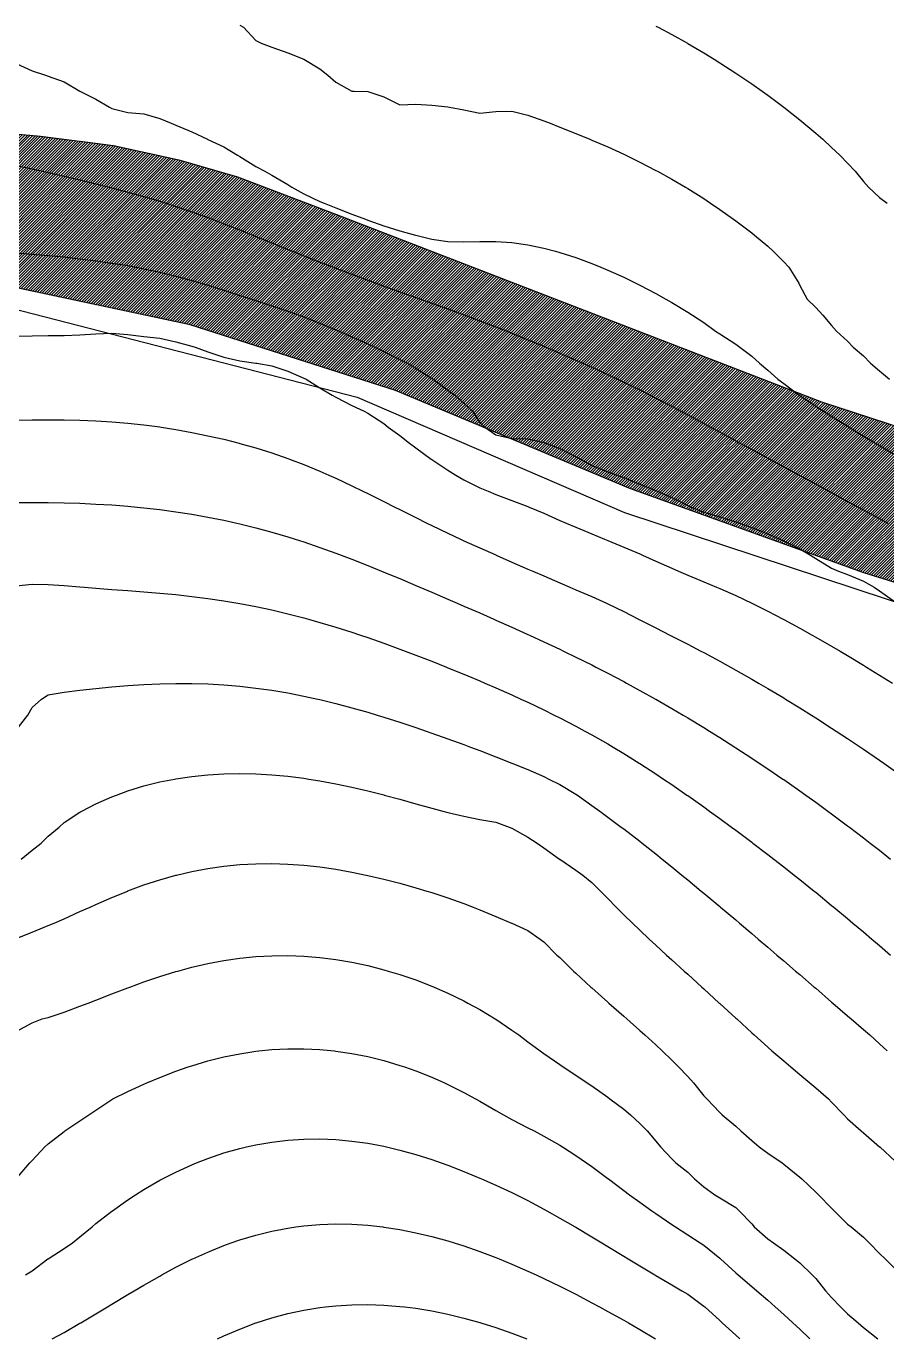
# Model space of a CAD drawing. Extents: x 771911 to 772814, y 1416488 to 1417835.
# Drawn here: x 772322.1 to 772375.9, y 1417389.2 to 1417471.3 of the extents above; entities that cross this region are included whole.
import ezdxf

# ---------------------------------------------------------------- set-up
doc = ezdxf.new("R2010")
doc.units = 0
doc.header["$MEASUREMENT"] = 0
doc.layers.get('0').update_dxf_attribs({"color": 1, "linetype": 'CONTINUOUS'})
for name, color, linetype in [('745', 1, 'CONTINUOUS'), ('745.5', 1, 'CONTINUOUS'), ('746', 1, 'CONTINUOUS'), ('746.5', 1, 'CONTINUOUS'), ('747', 1, 'CONTINUOUS'), ('747.5', 1, 'CONTINUOUS'), ('748', 1, 'CONTINUOUS'), ('748.5', 1, 'CONTINUOUS'), ('749', 1, 'CONTINUOUS'), ('749.5', 1, 'CONTINUOUS'), ('750', 1, 'CONTINUOUS'), ('750.5', 1, 'CONTINUOUS'), ('751', 1, 'CONTINUOUS'), ('751.5', 1, 'CONTINUOUS'), ('752', 1, 'CONTINUOUS'), ('752.5', 1, 'CONTINUOUS'), ('753', 1, 'CONTINUOUS'), ('SyNo_Boundary', 1, 'CONTINUOUS'), ('Tittahalli Kaggalipura Road', 1, 'CONTINUOUS')]:
    doc.layers.add(name, color=color, linetype=linetype)

msp = doc.modelspace()

# ---------------------------------------------------------------- hatches: boundary and pattern name
at = {"linetype": 'Continuous', "true_color": 0x636466}
h = msp.add_hatch(dxfattribs=at)
h.set_pattern_fill('ANSI31', color=251)
h.set_pattern_definition([(45, (0, 0), (-0.088388347648, 0.088388347648), [])])
h.paths.add_polyline_path([(772522.605, 1417283.282), (772520.273, 1417268.563), (772513.114, 1417279.501), (772507.162, 1417290.36), (772496.182, 1417312.844), (772486.465, 1417332.406), (772479.386, 1417347.593), (772470.313, 1417366.576), (772466.387, 1417373.719), (772461.818, 1417381.248), (772456.375, 1417390.468), (772449.656, 1417399.267), (772437.614, 1417412.909), (772434.568, 1417415.352), (772429.862, 1417418.006), (772420.904, 1417421.927), (772398.343, 1417429.679), (772374.455, 1417437.098), (772359.806, 1417442.382), (772345.168, 1417448.5), (772332.329, 1417452.613), (772319.893, 1417455.244), (772313.715, 1417455.758), (772303.998, 1417456.338), (772287.74, 1417456.824), (772255.285, 1417458.783), (772218.122, 1417462.161), (772178.418, 1417465.604), (772169.505, 1417466.022), (772152.388, 1417466.955), (772128.675, 1417467.728), (772108.276, 1417467.309), (772091.77, 1417468.596), (772080.058, 1417470.849), (772055.508, 1417476.286), (772058.208, 1417485.719), (772077.753, 1417481.798), (772085.475, 1417480.049), (772095.609, 1417478.541), (772104.838, 1417477.515), (772109.064, 1417477.107), (772119.071, 1417476.495), (772138.247, 1417476.882), (772157.054, 1417476.624), (772180.381, 1417475.948), (772196.42, 1417474.05), (772223.19, 1417472.055), (772238.634, 1417470.221), (772253.531, 1417468.741), (772279.014, 1417467.358), (772297.901, 1417466.392), (772312.541, 1417465.331), (772322.966, 1417464.397), (772327.535, 1417463.818), (772331.621, 1417462.917), (772335.289, 1417461.856), (772341.466, 1417459.507), (772371.808, 1417447.795), (772390.502, 1417441.682), (772410.82, 1417434.724), (772428.227, 1417428.257), (772432.281, 1417426.358), (772437.88, 1417423.044), (772440.261, 1417421.274), (772442.32, 1417419.022), (772450.493, 1417410.045), (772456.22, 1417403.642), (772460.563, 1417398.398), (772465.422, 1417391.673), (772482.284, 1417361.211), (772490.969, 1417343.088), (772497.404, 1417329.704), (772515.608, 1417294.462), (772521.318, 1417285.453)])

# ---------------------------------------------------------------- linework, layer by layer
at = {"layer": '745', "color": 0, "linetype": 'Continuous'}
msp.add_polyline3d([(772361.434, 1417471.285, 745), (772361.583, 1417471.206, 745), (772362.434, 1417470.76, 745), (772363.421, 1417470.206, 745), (772363.434, 1417470.2, 745), (772364.434, 1417469.609, 745), (772365.086, 1417469.206, 745), (772365.434, 1417468.99, 745), (772366.434, 1417468.343, 745), (772366.636, 1417468.206, 745), (772367.434, 1417467.666, 745), (772368.085, 1417467.206, 745), (772368.434, 1417466.957, 745), (772369.434, 1417466.211, 745), (772369.44, 1417466.206, 745), (772370.434, 1417465.426, 745), (772370.702, 1417465.206, 745), (772371.434, 1417464.592, 745), (772371.873, 1417464.206, 745), (772372.434, 1417463.698, 745), (772372.95, 1417463.206, 745), (772373.434, 1417462.718, 745), (772373.907, 1417462.206, 745), (772374.434, 1417461.562, 745), (772374.739, 1417461.206, 745), (772375.434, 1417460.559, 745), (772375.915, 1417460.206, 745)], dxfattribs=at)
at = {"layer": '745.5', "color": 0, "linetype": 'Continuous'}
msp.add_polyline3d([(772335.434, 1417471.349, 745.5), (772335.667, 1417471.206, 745.5), (772336.434, 1417470.385, 745.5), (772336.765, 1417470.206, 745.5), (772337.434, 1417469.969, 745.5), (772338.434, 1417469.609, 745.5), (772339.43, 1417469.206, 745.5), (772339.434, 1417469.205, 745.5), (772340.434, 1417468.608, 745.5), (772340.93, 1417468.206, 745.5), (772341.434, 1417467.778, 745.5), (772342.434, 1417467.21, 745.5), (772342.576, 1417467.206, 745.5), (772343.434, 1417467.185, 745.5), (772344.434, 1417466.851, 745.5), (772345.434, 1417466.359, 745.5), (772346.434, 1417466.41, 745.5), (772347.434, 1417466.348, 745.5), (772348.434, 1417466.224, 745.5), (772348.528, 1417466.206, 745.5), (772349.434, 1417466.041, 745.5), (772350.434, 1417465.846, 745.5), (772351.434, 1417465.937, 745.5), (772352.434, 1417465.962, 745.5), (772353.434, 1417465.718, 745.5), (772354.434, 1417465.36, 745.5), (772354.835, 1417465.206, 745.5), (772355.434, 1417464.971, 745.5), (772356.434, 1417464.572, 745.5), (772357.32, 1417464.206, 745.5), (772357.434, 1417464.16, 745.5), (772358.434, 1417463.73, 745.5), (772359.434, 1417463.27, 745.5), (772359.564, 1417463.206, 745.5), (772360.434, 1417462.785, 745.5), (772361.434, 1417462.263, 745.5), (772361.535, 1417462.206, 745.5), (772362.434, 1417461.711, 745.5), (772363.285, 1417461.206, 745.5), (772363.434, 1417461.119, 745.5), (772364.434, 1417460.493, 745.5), (772364.861, 1417460.206, 745.5), (772365.434, 1417459.824, 745.5), (772366.297, 1417459.206, 745.5), (772366.434, 1417459.109, 745.5), (772367.434, 1417458.347, 745.5), (772367.606, 1417458.206, 745.5), (772368.434, 1417457.522, 745.5), (772368.781, 1417457.206, 745.5), (772369.434, 1417456.539, 745.5), (772369.748, 1417456.206, 745.5), (772370.373, 1417455.206, 745.5), (772370.434, 1417455.072, 745.5), (772370.894, 1417454.206, 745.5), (772371.434, 1417453.683, 745.5), (772371.884, 1417453.206, 745.5), (772372.434, 1417452.57, 745.5), (772372.737, 1417452.206, 745.5), (772373.434, 1417451.575, 745.5), (772373.774, 1417451.206, 745.5), (772374.434, 1417450.663, 745.5), (772374.87, 1417450.206, 745.5), (772375.434, 1417449.731, 745.5), (772376.045, 1417449.206, 745.5)], dxfattribs=at)
at = {"layer": '746', "color": 0, "linetype": 'Continuous'}
msp.add_polyline3d([(772321.434, 1417468.934, 746), (772322.434, 1417468.484, 746), (772323.271, 1417468.206, 746), (772323.434, 1417468.159, 746), (772324.434, 1417467.805, 746), (772325.429, 1417467.206, 746), (772325.434, 1417467.204, 746), (772326.434, 1417466.714, 746), (772327.282, 1417466.206, 746), (772327.434, 1417466.133, 746), (772328.434, 1417465.873, 746), (772329.434, 1417465.788, 746), (772330.434, 1417465.495, 746), (772331.127, 1417465.206, 746), (772331.434, 1417465.091, 746), (772332.434, 1417464.668, 746), (772333.403, 1417464.206, 746), (772333.434, 1417464.193, 746), (772334.434, 1417463.725, 746), (772335.281, 1417463.206, 746), (772335.434, 1417463.122, 746), (772336.434, 1417462.513, 746), (772337.001, 1417462.206, 746), (772337.434, 1417461.972, 746), (772338.434, 1417461.372, 746), (772338.686, 1417461.206, 746), (772339.434, 1417460.788, 746), (772340.434, 1417460.309, 746), (772340.699, 1417460.206, 746), (772341.434, 1417459.91, 746), (772342.434, 1417459.534, 746), (772343.278, 1417459.206, 746), (772343.434, 1417459.148, 746), (772344.434, 1417458.794, 746), (772345.434, 1417458.484, 746), (772346.417, 1417458.206, 746), (772346.434, 1417458.202, 746), (772347.434, 1417457.958, 746), (772348.434, 1417457.825, 746), (772349.434, 1417457.802, 746), (772350.434, 1417457.822, 746), (772351.434, 1417457.818, 746), (772352.434, 1417457.753, 746), (772353.434, 1417457.615, 746), (772354.434, 1417457.404, 746), (772355.161, 1417457.206, 746), (772355.434, 1417457.133, 746), (772356.434, 1417456.812, 746), (772357.434, 1417456.44, 746), (772357.997, 1417456.206, 746), (772358.434, 1417456.026, 746), (772359.434, 1417455.575, 746), (772360.181, 1417455.206, 746), (772360.434, 1417455.083, 746), (772361.434, 1417454.557, 746), (772362.055, 1417454.206, 746), (772362.434, 1417453.995, 746), (772363.434, 1417453.396, 746), (772363.728, 1417453.206, 746), (772364.434, 1417452.75, 746), (772365.173, 1417452.206, 746), (772365.434, 1417452.032, 746), (772366.434, 1417451.401, 746), (772366.702, 1417451.206, 746), (772367.434, 1417450.652, 746), (772367.919, 1417450.206, 746), (772368.434, 1417449.776, 746), (772369.073, 1417449.206, 746), (772369.434, 1417448.928, 746), (772370.406, 1417448.206, 746), (772370.434, 1417448.188, 746), (772371.434, 1417447.523, 746), (772371.926, 1417447.206, 746), (772372.434, 1417446.886, 746), (772373.434, 1417446.26, 746), (772373.519, 1417446.206, 746), (772374.434, 1417445.65, 746), (772375.178, 1417445.206, 746), (772375.434, 1417445.057, 746), (772376.434, 1417444.48, 746)], dxfattribs=at)
at = {"layer": '746.5', "color": 0, "linetype": 'Continuous'}
msp.add_polyline3d([(772321.434, 1417462.56, 746.5), (772322.434, 1417462.356, 746.5), (772323.098, 1417462.206, 746.5), (772323.434, 1417462.135, 746.5), (772324.434, 1417461.905, 746.5), (772325.434, 1417461.665, 746.5), (772326.434, 1417461.417, 746.5), (772327.263, 1417461.206, 746.5), (772327.434, 1417461.165, 746.5), (772328.434, 1417460.904, 746.5), (772329.434, 1417460.628, 746.5), (772330.434, 1417460.331, 746.5), (772330.817, 1417460.206, 746.5), (772331.434, 1417460.013, 746.5), (772332.434, 1417459.674, 746.5), (772333.434, 1417459.309, 746.5), (772333.696, 1417459.206, 746.5), (772334.434, 1417458.929, 746.5), (772335.434, 1417458.535, 746.5), (772336.238, 1417458.206, 746.5), (772336.434, 1417458.13, 746.5), (772337.434, 1417457.726, 746.5), (772338.434, 1417457.321, 746.5), (772338.719, 1417457.206, 746.5), (772339.434, 1417456.925, 746.5), (772340.434, 1417456.533, 746.5), (772341.282, 1417456.206, 746.5), (772341.434, 1417456.148, 746.5), (772342.434, 1417455.766, 746.5), (772343.434, 1417455.392, 746.5), (772343.944, 1417455.206, 746.5), (772344.434, 1417455.023, 746.5), (772345.434, 1417454.661, 746.5), (772346.434, 1417454.307, 746.5), (772346.73, 1417454.206, 746.5), (772347.434, 1417453.953, 746.5), (772348.434, 1417453.598, 746.5), (772349.434, 1417453.24, 746.5), (772349.528, 1417453.206, 746.5), (772350.434, 1417452.865, 746.5), (772351.434, 1417452.48, 746.5), (772352.135, 1417452.206, 746.5), (772352.434, 1417452.083, 746.5), (772353.434, 1417451.674, 746.5), (772354.434, 1417451.261, 746.5), (772354.565, 1417451.206, 746.5), (772355.434, 1417450.838, 746.5), (772356.434, 1417450.406, 746.5), (772356.882, 1417450.206, 746.5), (772357.434, 1417449.962, 746.5), (772358.434, 1417449.501, 746.5), (772359.05, 1417449.206, 746.5), (772359.434, 1417449.025, 746.5), (772360.434, 1417448.534, 746.5), (772361.077, 1417448.206, 746.5), (772361.434, 1417448.028, 746.5), (772362.434, 1417447.511, 746.5), (772363, 1417447.206, 746.5), (772363.434, 1417446.98, 746.5), (772364.434, 1417446.442, 746.5), (772364.856, 1417446.206, 746.5), (772365.434, 1417445.897, 746.5), (772366.434, 1417445.35, 746.5), (772366.69, 1417445.206, 746.5), (772367.434, 1417444.809, 746.5), (772368.434, 1417444.267, 746.5), (772368.543, 1417444.206, 746.5), (772369.434, 1417443.733, 746.5), (772370.408, 1417443.206, 746.5), (772370.434, 1417443.193, 746.5), (772371.434, 1417442.656, 746.5), (772372.258, 1417442.206, 746.5), (772372.434, 1417442.112, 746.5), (772373.434, 1417441.57, 746.5), (772374.102, 1417441.206, 746.5), (772374.434, 1417441.029, 746.5), (772375.434, 1417440.487, 746.5), (772375.944, 1417440.206, 746.5)], dxfattribs=at)
at = {"layer": '747', "color": 0, "linetype": 'Continuous'}
msp.add_polyline3d([(772321.434, 1417457.104, 747), (772322.434, 1417457.028, 747), (772323.434, 1417456.943, 747), (772324.434, 1417456.846, 747), (772325.434, 1417456.736, 747), (772326.434, 1417456.612, 747), (772327.434, 1417456.47, 747), (772328.434, 1417456.304, 747), (772328.932, 1417456.206, 747), (772329.434, 1417456.113, 747), (772330.434, 1417455.896, 747), (772331.434, 1417455.651, 747), (772332.434, 1417455.376, 747), (772333.001, 1417455.206, 747), (772333.434, 1417455.079, 747), (772334.434, 1417454.767, 747), (772335.434, 1417454.445, 747), (772336.169, 1417454.206, 747), (772336.434, 1417454.123, 747), (772337.434, 1417453.8, 747), (772338.434, 1417453.462, 747), (772339.137, 1417453.206, 747), (772339.434, 1417453.101, 747), (772340.434, 1417452.712, 747), (772341.434, 1417452.295, 747), (772341.641, 1417452.206, 747), (772342.434, 1417451.857, 747), (772343.434, 1417451.409, 747), (772343.876, 1417451.206, 747), (772344.434, 1417450.946, 747), (772345.434, 1417450.447, 747), (772345.881, 1417450.206, 747), (772346.434, 1417449.888, 747), (772347.434, 1417449.258, 747), (772347.514, 1417449.206, 747), (772348.434, 1417448.527, 747), (772348.862, 1417448.206, 747), (772349.434, 1417447.702, 747), (772349.982, 1417447.206, 747), (772350.434, 1417446.503, 747), (772350.741, 1417446.206, 747), (772351.434, 1417445.724, 747), (772352.434, 1417445.503, 747), (772353.434, 1417445.488, 747), (772354.434, 1417445.256, 747), (772354.561, 1417445.206, 747), (772355.434, 1417444.87, 747), (772356.434, 1417444.361, 747), (772356.738, 1417444.206, 747), (772357.434, 1417443.82, 747), (772358.434, 1417443.416, 747), (772359.004, 1417443.206, 747), (772359.434, 1417443.066, 747), (772360.434, 1417442.645, 747), (772361.434, 1417442.245, 747), (772361.522, 1417442.206, 747), (772362.434, 1417441.802, 747), (772363.434, 1417441.301, 747), (772363.658, 1417441.206, 747), (772364.434, 1417440.89, 747), (772365.434, 1417440.595, 747), (772366.434, 1417440.292, 747), (772366.669, 1417440.206, 747), (772367.434, 1417439.941, 747), (772368.434, 1417439.533, 747), (772369.198, 1417439.206, 747), (772369.434, 1417439.105, 747), (772370.434, 1417438.6, 747), (772371.115, 1417438.206, 747), (772371.434, 1417437.999, 747), (772372.434, 1417437.383, 747), (772372.869, 1417437.206, 747), (772373.434, 1417436.992, 747), (772374.434, 1417436.589, 747), (772375.082, 1417436.206, 747), (772375.434, 1417435.969, 747), (772376.434, 1417435.265, 747)], dxfattribs=at)
at = {"layer": '747.5', "color": 0, "linetype": 'Continuous'}
msp.add_polyline3d([(772321.434, 1417451.899, 747.5), (772322.434, 1417451.91, 747.5), (772323.434, 1417451.928, 747.5), (772324.434, 1417451.946, 747.5), (772325.434, 1417451.976, 747.5), (772326.434, 1417452.044, 747.5), (772327.434, 1417452.093, 747.5), (772328.434, 1417452.004, 747.5), (772329.434, 1417451.884, 747.5), (772330.434, 1417451.766, 747.5), (772331.434, 1417451.549, 747.5), (772332.434, 1417451.275, 747.5), (772332.645, 1417451.206, 747.5), (772333.434, 1417450.921, 747.5), (772334.434, 1417450.584, 747.5), (772335.434, 1417450.351, 747.5), (772336.434, 1417450.214, 747.5), (772336.492, 1417450.206, 747.5), (772337.434, 1417450.049, 747.5), (772338.434, 1417449.715, 747.5), (772339.434, 1417449.278, 747.5), (772339.571, 1417449.206, 747.5), (772340.434, 1417448.672, 747.5), (772341.212, 1417448.206, 747.5), (772341.434, 1417448.08, 747.5), (772342.434, 1417447.565, 747.5), (772343.196, 1417447.206, 747.5), (772343.434, 1417447.082, 747.5), (772344.434, 1417446.426, 747.5), (772344.705, 1417446.206, 747.5), (772345.434, 1417445.677, 747.5), (772346.028, 1417445.206, 747.5), (772346.434, 1417444.918, 747.5), (772347.401, 1417444.206, 747.5), (772347.434, 1417444.185, 747.5), (772348.434, 1417443.513, 747.5), (772348.927, 1417443.206, 747.5), (772349.434, 1417442.916, 747.5), (772350.434, 1417442.42, 747.5), (772350.957, 1417442.206, 747.5), (772351.434, 1417442.002, 747.5), (772352.434, 1417441.623, 747.5), (772353.434, 1417441.239, 747.5), (772353.513, 1417441.206, 747.5), (772354.434, 1417440.822, 747.5), (772355.434, 1417440.381, 747.5), (772355.829, 1417440.206, 747.5), (772356.434, 1417439.945, 747.5), (772357.434, 1417439.531, 747.5), (772358.239, 1417439.206, 747.5), (772358.434, 1417439.128, 747.5), (772359.434, 1417438.713, 747.5), (772360.434, 1417438.278, 747.5), (772360.597, 1417438.206, 747.5), (772361.434, 1417437.829, 747.5), (772362.434, 1417437.386, 747.5), (772362.861, 1417437.206, 747.5), (772363.434, 1417436.956, 747.5), (772364.434, 1417436.537, 747.5), (772365.231, 1417436.206, 747.5), (772365.434, 1417436.118, 747.5), (772366.434, 1417435.678, 747.5), (772367.434, 1417435.212, 747.5), (772367.444, 1417435.206, 747.5), (772368.434, 1417434.713, 747.5), (772369.393, 1417434.206, 747.5), (772369.434, 1417434.185, 747.5), (772370.434, 1417433.639, 747.5), (772371.213, 1417433.206, 747.5), (772371.434, 1417433.082, 747.5), (772372.434, 1417432.513, 747.5), (772372.958, 1417432.206, 747.5), (772373.434, 1417431.925, 747.5), (772374.434, 1417431.321, 747.5), (772374.621, 1417431.206, 747.5), (772375.434, 1417430.704, 747.5), (772376.229, 1417430.206, 747.5)], dxfattribs=at)
at = {"layer": '748', "color": 0, "linetype": 'Continuous'}
msp.add_polyline3d([(772321.434, 1417446.644, 748), (772322.434, 1417446.662, 748), (772323.434, 1417446.669, 748), (772324.434, 1417446.663, 748), (772325.434, 1417446.641, 748), (772326.434, 1417446.601, 748), (772327.434, 1417446.542, 748), (772328.434, 1417446.46, 748), (772329.434, 1417446.352, 748), (772330.434, 1417446.219, 748), (772330.511, 1417446.206, 748), (772331.434, 1417446.062, 748), (772332.434, 1417445.881, 748), (772333.434, 1417445.675, 748), (772334.434, 1417445.447, 748), (772335.379, 1417445.206, 748), (772335.434, 1417445.193, 748), (772336.434, 1417444.911, 748), (772337.434, 1417444.595, 748), (772338.434, 1417444.244, 748), (772338.53, 1417444.206, 748), (772339.434, 1417443.864, 748), (772340.434, 1417443.451, 748), (772340.984, 1417443.206, 748), (772341.434, 1417443.012, 748), (772342.434, 1417442.548, 748), (772343.127, 1417442.206, 748), (772343.434, 1417442.061, 748), (772344.434, 1417441.561, 748), (772345.124, 1417441.206, 748), (772345.434, 1417441.053, 748), (772346.434, 1417440.549, 748), (772347.119, 1417440.206, 748), (772347.434, 1417440.053, 748), (772348.434, 1417439.572, 748), (772349.222, 1417439.206, 748), (772349.434, 1417439.108, 748), (772350.434, 1417438.655, 748), (772351.434, 1417438.215, 748), (772351.452, 1417438.206, 748), (772352.434, 1417437.774, 748), (772353.434, 1417437.338, 748), (772353.739, 1417437.206, 748), (772354.434, 1417436.903, 748), (772355.434, 1417436.47, 748), (772356.055, 1417436.206, 748), (772356.434, 1417436.042, 748), (772357.434, 1417435.614, 748), (772358.353, 1417435.206, 748), (772358.434, 1417435.169, 748), (772359.434, 1417434.676, 748), (772360.355, 1417434.206, 748), (772360.434, 1417434.167, 748), (772361.434, 1417433.657, 748), (772362.322, 1417433.206, 748), (772362.434, 1417433.149, 748), (772363.434, 1417432.633, 748), (772364.253, 1417432.206, 748), (772364.434, 1417432.11, 748), (772365.434, 1417431.573, 748), (772366.105, 1417431.206, 748), (772366.434, 1417431.023, 748), (772367.434, 1417430.457, 748), (772367.869, 1417430.206, 748), (772368.434, 1417429.875, 748), (772369.434, 1417429.279, 748), (772369.553, 1417429.206, 748), (772370.434, 1417428.666, 748), (772371.169, 1417428.206, 748), (772371.434, 1417428.039, 748), (772372.434, 1417427.396, 748), (772372.726, 1417427.206, 748), (772373.434, 1417426.739, 748), (772374.231, 1417426.206, 748), (772374.434, 1417426.069, 748), (772375.434, 1417425.383, 748), (772375.688, 1417425.206, 748), (772376.434, 1417424.681, 748)], dxfattribs=at)
at = {"layer": '748.5', "color": 0, "linetype": 'Continuous'}
msp.add_polyline3d([(772321.434, 1417441.487, 748.5), (772322.434, 1417441.504, 748.5), (772323.434, 1417441.501, 748.5), (772324.434, 1417441.483, 748.5), (772325.434, 1417441.451, 748.5), (772326.434, 1417441.403, 748.5), (772327.434, 1417441.341, 748.5), (772328.434, 1417441.263, 748.5), (772329.015, 1417441.206, 748.5), (772329.434, 1417441.166, 748.5), (772330.434, 1417441.052, 748.5), (772331.434, 1417440.918, 748.5), (772332.434, 1417440.763, 748.5), (772333.434, 1417440.587, 748.5), (772334.434, 1417440.388, 748.5), (772335.245, 1417440.206, 748.5), (772335.434, 1417440.165, 748.5), (772336.434, 1417439.918, 748.5), (772337.434, 1417439.646, 748.5), (772338.434, 1417439.351, 748.5), (772338.882, 1417439.206, 748.5), (772339.434, 1417439.031, 748.5), (772340.434, 1417438.691, 748.5), (772341.434, 1417438.33, 748.5), (772341.755, 1417438.206, 748.5), (772342.434, 1417437.951, 748.5), (772343.434, 1417437.557, 748.5), (772344.296, 1417437.206, 748.5), (772344.434, 1417437.151, 748.5), (772345.434, 1417436.736, 748.5), (772346.434, 1417436.315, 748.5), (772346.687, 1417436.206, 748.5), (772347.434, 1417435.888, 748.5), (772348.434, 1417435.459, 748.5), (772349.017, 1417435.206, 748.5), (772349.434, 1417435.026, 748.5), (772350.434, 1417434.589, 748.5), (772351.304, 1417434.206, 748.5), (772351.434, 1417434.149, 748.5), (772352.434, 1417433.702, 748.5), (772353.434, 1417433.251, 748.5), (772353.532, 1417433.206, 748.5), (772354.434, 1417432.79, 748.5), (772355.434, 1417432.32, 748.5), (772355.67, 1417432.206, 748.5), (772356.434, 1417431.836, 748.5), (772357.434, 1417431.339, 748.5), (772357.694, 1417431.206, 748.5), (772358.434, 1417430.826, 748.5), (772359.434, 1417430.298, 748.5), (772359.603, 1417430.206, 748.5), (772360.434, 1417429.753, 748.5), (772361.414, 1417429.206, 748.5), (772361.434, 1417429.195, 748.5), (772362.434, 1417428.62, 748.5), (772363.14, 1417428.206, 748.5), (772363.434, 1417428.031, 748.5), (772364.434, 1417427.426, 748.5), (772364.792, 1417427.206, 748.5), (772365.434, 1417426.804, 748.5), (772366.376, 1417426.206, 748.5), (772366.434, 1417426.169, 748.5), (772367.434, 1417425.517, 748.5), (772367.904, 1417425.206, 748.5), (772368.434, 1417424.85, 748.5), (772369.38, 1417424.206, 748.5), (772369.434, 1417424.169, 748.5), (772370.434, 1417423.471, 748.5), (772370.809, 1417423.206, 748.5), (772371.434, 1417422.758, 748.5), (772372.196, 1417422.206, 748.5), (772372.434, 1417422.031, 748.5), (772373.434, 1417421.288, 748.5), (772373.542, 1417421.206, 748.5), (772374.434, 1417420.527, 748.5), (772374.851, 1417420.206, 748.5), (772375.434, 1417419.751, 748.5), (772376.123, 1417419.206, 748.5)], dxfattribs=at)
at = {"layer": '749', "color": 0, "linetype": 'Continuous'}
msp.add_polyline3d([(772321.434, 1417436.284, 749), (772322.434, 1417436.391, 749), (772323.434, 1417436.379, 749), (772324.434, 1417436.314, 749), (772325.434, 1417436.23, 749), (772325.719, 1417436.206, 749), (772326.434, 1417436.146, 749), (772327.434, 1417436.067, 749), (772328.434, 1417435.991, 749), (772329.434, 1417435.914, 749), (772330.434, 1417435.83, 749), (772331.434, 1417435.735, 749), (772332.434, 1417435.625, 749), (772333.434, 1417435.498, 749), (772334.434, 1417435.351, 749), (772335.293, 1417435.206, 749), (772335.434, 1417435.183, 749), (772336.434, 1417434.992, 749), (772337.434, 1417434.778, 749), (772338.434, 1417434.543, 749), (772339.434, 1417434.285, 749), (772339.713, 1417434.206, 749), (772340.434, 1417434.005, 749), (772341.434, 1417433.705, 749), (772342.434, 1417433.387, 749), (772342.97, 1417433.206, 749), (772343.434, 1417433.051, 749), (772344.434, 1417432.7, 749), (772345.434, 1417432.335, 749), (772345.773, 1417432.206, 749), (772346.434, 1417431.957, 749), (772347.434, 1417431.568, 749), (772348.341, 1417431.206, 749), (772348.434, 1417431.17, 749), (772349.434, 1417430.76, 749), (772350.434, 1417430.341, 749), (772350.745, 1417430.206, 749), (772351.434, 1417429.91, 749), (772352.434, 1417429.465, 749), (772352.997, 1417429.206, 749), (772353.434, 1417429.006, 749), (772354.434, 1417428.529, 749), (772355.087, 1417428.206, 749), (772355.434, 1417428.035, 749), (772356.434, 1417427.518, 749), (772357.009, 1417427.206, 749), (772357.434, 1417426.975, 749), (772358.434, 1417426.403, 749), (772358.767, 1417426.206, 749), (772359.434, 1417425.803, 749), (772360.39, 1417425.206, 749), (772360.434, 1417425.178, 749), (772361.434, 1417424.528, 749), (772361.921, 1417424.206, 749), (772362.434, 1417423.858, 749), (772363.384, 1417423.206, 749), (772363.434, 1417423.171, 749), (772364.434, 1417422.465, 749), (772364.797, 1417422.206, 749), (772365.434, 1417421.743, 749), (772366.168, 1417421.206, 749), (772366.434, 1417421.008, 749), (772367.434, 1417420.259, 749), (772367.503, 1417420.206, 749), (772368.434, 1417419.494, 749), (772368.809, 1417419.206, 749), (772369.434, 1417418.718, 749), (772370.085, 1417418.206, 749), (772370.434, 1417417.928, 749), (772371.335, 1417417.206, 749), (772371.434, 1417417.126, 749), (772372.434, 1417416.312, 749), (772372.563, 1417416.206, 749), (772373.434, 1417415.484, 749), (772373.767, 1417415.206, 749), (772374.434, 1417414.645, 749), (772374.951, 1417414.206, 749), (772375.434, 1417413.792, 749), (772376.113, 1417413.206, 749)], dxfattribs=at)
at = {"layer": '749.5', "color": 0, "linetype": 'Continuous'}
msp.add_polyline3d([(772321.434, 1417427.27, 749.5), (772322.169, 1417428.206, 749.5), (772322.434, 1417428.673, 749.5), (772323.029, 1417429.206, 749.5), (772323.434, 1417429.472, 749.5), (772324.434, 1417429.642, 749.5), (772325.434, 1417429.761, 749.5), (772326.434, 1417429.873, 749.5), (772327.434, 1417429.971, 749.5), (772328.434, 1417430.055, 749.5), (772329.434, 1417430.121, 749.5), (772330.434, 1417430.165, 749.5), (772331.434, 1417430.186, 749.5), (772332.434, 1417430.182, 749.5), (772333.434, 1417430.152, 749.5), (772334.434, 1417430.094, 749.5), (772335.434, 1417430.009, 749.5), (772336.434, 1417429.897, 749.5), (772337.434, 1417429.756, 749.5), (772338.434, 1417429.589, 749.5), (772339.434, 1417429.395, 749.5), (772340.297, 1417429.206, 749.5), (772340.434, 1417429.177, 749.5), (772341.434, 1417428.933, 749.5), (772342.434, 1417428.668, 749.5), (772343.434, 1417428.383, 749.5), (772344.014, 1417428.206, 749.5), (772344.434, 1417428.08, 749.5), (772345.434, 1417427.759, 749.5), (772346.434, 1417427.426, 749.5), (772347.069, 1417427.206, 749.5), (772347.434, 1417427.081, 749.5), (772348.434, 1417426.727, 749.5), (772349.434, 1417426.367, 749.5), (772349.86, 1417426.206, 749.5), (772350.434, 1417425.994, 749.5), (772351.434, 1417425.606, 749.5), (772352.427, 1417425.206, 749.5), (772352.434, 1417425.204, 749.5), (772353.434, 1417424.797, 749.5), (772354.434, 1417424.363, 749.5), (772354.747, 1417424.206, 749.5), (772355.434, 1417423.86, 749.5), (772356.434, 1417423.272, 749.5), (772356.534, 1417423.206, 749.5), (772357.434, 1417422.562, 749.5), (772357.928, 1417422.206, 749.5), (772358.434, 1417421.828, 749.5), (772359.275, 1417421.206, 749.5), (772359.434, 1417421.086, 749.5), (772360.434, 1417420.319, 749.5), (772360.581, 1417420.206, 749.5), (772361.434, 1417419.527, 749.5), (772361.839, 1417419.206, 749.5), (772362.434, 1417418.719, 749.5), (772363.067, 1417418.206, 749.5), (772363.434, 1417417.901, 749.5), (772364.277, 1417417.206, 749.5), (772364.434, 1417417.074, 749.5), (772365.434, 1417416.241, 749.5), (772365.476, 1417416.206, 749.5), (772366.434, 1417415.4, 749.5), (772366.665, 1417415.206, 749.5), (772367.434, 1417414.553, 749.5), (772367.844, 1417414.206, 749.5), (772368.434, 1417413.701, 749.5), (772369.013, 1417413.206, 749.5), (772369.434, 1417412.844, 749.5), (772370.177, 1417412.206, 749.5), (772370.434, 1417411.985, 749.5), (772371.338, 1417411.206, 749.5), (772371.434, 1417411.124, 749.5), (772372.434, 1417410.263, 749.5), (772372.5, 1417410.206, 749.5), (772373.434, 1417409.404, 749.5), (772373.661, 1417409.206, 749.5), (772374.434, 1417408.541, 749.5), (772374.811, 1417408.206, 749.5), (772375.434, 1417407.646, 749.5), (772375.912, 1417407.206, 749.5)], dxfattribs=at)
at = {"layer": '750', "color": 0, "linetype": 'Continuous'}
msp.add_polyline3d([(772321.765, 1417419.206, 750), (772322.434, 1417419.751, 750), (772323.001, 1417420.206, 750), (772323.434, 1417420.642, 750), (772324.125, 1417421.206, 750), (772324.434, 1417421.487, 750), (772325.434, 1417422.145, 750), (772325.549, 1417422.206, 750), (772326.434, 1417422.666, 750), (772327.434, 1417423.101, 750), (772327.716, 1417423.206, 750), (772328.434, 1417423.47, 750), (772329.434, 1417423.777, 750), (772330.434, 1417424.027, 750), (772331.339, 1417424.206, 750), (772331.434, 1417424.225, 750), (772332.434, 1417424.373, 750), (772333.434, 1417424.475, 750), (772334.434, 1417424.534, 750), (772335.434, 1417424.553, 750), (772336.434, 1417424.532, 750), (772337.434, 1417424.474, 750), (772338.434, 1417424.381, 750), (772339.434, 1417424.255, 750), (772339.74, 1417424.206, 750), (772340.434, 1417424.097, 750), (772341.434, 1417423.911, 750), (772342.434, 1417423.699, 750), (772343.434, 1417423.465, 750), (772344.434, 1417423.213, 750), (772344.459, 1417423.206, 750), (772345.434, 1417422.944, 750), (772346.434, 1417422.666, 750), (772347.434, 1417422.39, 750), (772348.12, 1417422.206, 750), (772348.434, 1417422.122, 750), (772349.434, 1417421.877, 750), (772350.434, 1417421.684, 750), (772351.434, 1417421.503, 750), (772352.266, 1417421.206, 750), (772352.434, 1417421.139, 750), (772353.434, 1417420.566, 750), (772354.02, 1417420.206, 750), (772354.434, 1417419.912, 750), (772355.412, 1417419.206, 750), (772355.434, 1417419.191, 750), (772356.434, 1417418.52, 750), (772356.873, 1417418.206, 750), (772357.434, 1417417.746, 750), (772357.99, 1417417.206, 750), (772358.434, 1417416.737, 750), (772358.962, 1417416.206, 750), (772359.434, 1417415.725, 750), (772359.973, 1417415.206, 750), (772360.434, 1417414.761, 750), (772361.029, 1417414.206, 750), (772361.434, 1417413.828, 750), (772362.113, 1417413.206, 750), (772362.434, 1417412.912, 750), (772363.212, 1417412.206, 750), (772363.434, 1417412.004, 750), (772364.312, 1417411.206, 750), (772364.434, 1417411.095, 750), (772365.407, 1417410.206, 750), (772365.434, 1417410.182, 750), (772366.434, 1417409.262, 750), (772366.495, 1417409.206, 750), (772367.434, 1417408.341, 750), (772367.583, 1417408.206, 750), (772368.434, 1417407.44, 750), (772368.702, 1417407.206, 750), (772369.434, 1417406.58, 750), (772369.876, 1417406.206, 750), (772370.434, 1417405.744, 750), (772371.079, 1417405.206, 750), (772371.434, 1417404.908, 750), (772372.228, 1417404.206, 750), (772372.434, 1417404.006, 750), (772373.203, 1417403.206, 750), (772373.434, 1417402.968, 750), (772374.284, 1417402.206, 750), (772374.434, 1417402.089, 750), (772375.434, 1417401.222, 750), (772375.451, 1417401.206, 750), (772376.434, 1417400.303, 750)], dxfattribs=at)
at = {"layer": '750.5', "color": 0, "linetype": 'Continuous'}
msp.add_polyline3d([(772321.434, 1417414.248, 750.5), (772322.434, 1417414.631, 750.5), (772323.434, 1417415.042, 750.5), (772323.82, 1417415.206, 750.5), (772324.434, 1417415.477, 750.5), (772325.434, 1417415.925, 750.5), (772326.068, 1417416.206, 750.5), (772326.434, 1417416.374, 750.5), (772327.434, 1417416.807, 750.5), (772328.417, 1417417.206, 750.5), (772328.434, 1417417.213, 750.5), (772329.434, 1417417.585, 750.5), (772330.434, 1417417.913, 750.5), (772331.434, 1417418.197, 750.5), (772331.473, 1417418.206, 750.5), (772332.434, 1417418.434, 750.5), (772333.434, 1417418.623, 750.5), (772334.434, 1417418.766, 750.5), (772335.434, 1417418.863, 750.5), (772336.434, 1417418.915, 750.5), (772337.434, 1417418.924, 750.5), (772338.434, 1417418.892, 750.5), (772339.434, 1417418.82, 750.5), (772340.434, 1417418.711, 750.5), (772341.434, 1417418.567, 750.5), (772342.434, 1417418.391, 750.5), (772343.333, 1417418.206, 750.5), (772343.434, 1417418.186, 750.5), (772344.434, 1417417.951, 750.5), (772345.434, 1417417.693, 750.5), (772346.434, 1417417.412, 750.5), (772347.121, 1417417.206, 750.5), (772347.434, 1417417.11, 750.5), (772348.434, 1417416.783, 750.5), (772349.434, 1417416.429, 750.5), (772350.015, 1417416.206, 750.5), (772350.434, 1417416.041, 750.5), (772351.434, 1417415.622, 750.5), (772352.415, 1417415.206, 750.5), (772352.434, 1417415.198, 750.5), (772353.434, 1417414.735, 750.5), (772354.204, 1417414.206, 750.5), (772354.434, 1417414.031, 750.5), (772355.254, 1417413.206, 750.5), (772355.434, 1417413.046, 750.5), (772356.293, 1417412.206, 750.5), (772356.434, 1417412.081, 750.5), (772357.378, 1417411.206, 750.5), (772357.434, 1417411.157, 750.5), (772358.434, 1417410.261, 750.5), (772358.494, 1417410.206, 750.5), (772359.434, 1417409.378, 750.5), (772359.624, 1417409.206, 750.5), (772360.434, 1417408.49, 750.5), (772360.747, 1417408.206, 750.5), (772361.434, 1417407.585, 750.5), (772361.836, 1417407.206, 750.5), (772362.434, 1417406.636, 750.5), (772362.866, 1417406.206, 750.5), (772363.434, 1417405.605, 750.5), (772363.804, 1417405.206, 750.5), (772364.434, 1417404.412, 750.5), (772364.625, 1417404.206, 750.5), (772365.434, 1417403.359, 750.5), (772365.595, 1417403.206, 750.5), (772366.434, 1417402.504, 750.5), (772366.751, 1417402.206, 750.5), (772367.434, 1417401.619, 750.5), (772367.909, 1417401.206, 750.5), (772368.434, 1417400.819, 750.5), (772369.347, 1417400.206, 750.5), (772369.434, 1417400.14, 750.5), (772370.434, 1417399.318, 750.5), (772370.567, 1417399.206, 750.5), (772371.434, 1417398.386, 750.5), (772371.615, 1417398.206, 750.5), (772372.434, 1417397.37, 750.5), (772372.591, 1417397.206, 750.5), (772373.434, 1417396.388, 750.5), (772373.655, 1417396.206, 750.5), (772374.434, 1417395.575, 750.5), (772374.776, 1417395.206, 750.5), (772375.434, 1417394.546, 750.5), (772375.774, 1417394.206, 750.5), (772376.434, 1417393.574, 750.5)], dxfattribs=at)
at = {"layer": '751', "color": 0, "linetype": 'Continuous'}
msp.add_polyline3d([(772321.434, 1417408.414, 751), (772322.434, 1417408.972, 751), (772323.077, 1417409.206, 751), (772323.434, 1417409.298, 751), (772324.434, 1417409.625, 751), (772325.434, 1417410, 751), (772325.951, 1417410.206, 751), (772326.434, 1417410.389, 751), (772327.434, 1417410.779, 751), (772328.434, 1417411.163, 751), (772328.55, 1417411.206, 751), (772329.434, 1417411.526, 751), (772330.434, 1417411.865, 751), (772331.434, 1417412.173, 751), (772331.557, 1417412.206, 751), (772332.434, 1417412.443, 751), (772333.434, 1417412.675, 751), (772334.434, 1417412.863, 751), (772335.434, 1417413.006, 751), (772336.434, 1417413.105, 751), (772337.434, 1417413.158, 751), (772338.434, 1417413.166, 751), (772339.434, 1417413.128, 751), (772340.434, 1417413.046, 751), (772341.434, 1417412.921, 751), (772342.434, 1417412.753, 751), (772343.434, 1417412.542, 751), (772344.434, 1417412.288, 751), (772344.71, 1417412.206, 751), (772345.434, 1417411.992, 751), (772346.434, 1417411.652, 751), (772347.434, 1417411.265, 751), (772347.57, 1417411.206, 751), (772348.434, 1417410.83, 751), (772349.434, 1417410.341, 751), (772349.683, 1417410.206, 751), (772350.434, 1417409.796, 751), (772351.4, 1417409.206, 751), (772351.434, 1417409.186, 751), (772352.434, 1417408.516, 751), (772352.864, 1417408.206, 751), (772353.434, 1417407.787, 751), (772354.217, 1417407.206, 751), (772354.434, 1417407.045, 751), (772355.434, 1417406.353, 751), (772355.643, 1417406.206, 751), (772356.434, 1417405.694, 751), (772357.141, 1417405.206, 751), (772357.434, 1417405.017, 751), (772358.434, 1417404.311, 751), (772358.572, 1417404.206, 751), (772359.434, 1417403.563, 751), (772359.856, 1417403.206, 751), (772360.434, 1417402.676, 751), (772360.899, 1417402.206, 751), (772361.434, 1417401.565, 751), (772361.724, 1417401.206, 751), (772362.434, 1417400.462, 751), (772362.697, 1417400.206, 751), (772363.434, 1417399.624, 751), (772363.864, 1417399.206, 751), (772364.434, 1417398.704, 751), (772365.128, 1417398.206, 751), (772365.434, 1417398.024, 751), (772366.434, 1417397.415, 751), (772366.661, 1417397.206, 751), (772367.434, 1417396.393, 751), (772367.592, 1417396.206, 751), (772368.434, 1417395.461, 751), (772368.799, 1417395.206, 751), (772369.434, 1417394.746, 751), (772370.14, 1417394.206, 751), (772370.434, 1417393.954, 751), (772371.21, 1417393.206, 751), (772371.434, 1417392.977, 751), (772372.058, 1417392.206, 751), (772372.434, 1417391.802, 751), (772372.993, 1417391.206, 751), (772373.434, 1417390.778, 751), (772374.094, 1417390.206, 751), (772374.434, 1417389.914, 751), (772375.324, 1417389.206, 751)], dxfattribs=at)
at = {"layer": '751.5', "color": 0, "linetype": 'Continuous'}
msp.add_polyline3d([(772321.452, 1417399.206, 751.5), (772322.293, 1417400.206, 751.5), (772322.434, 1417400.356, 751.5), (772323.231, 1417401.206, 751.5), (772323.434, 1417401.394, 751.5), (772324.434, 1417402.168, 751.5), (772324.486, 1417402.206, 751.5), (772325.434, 1417402.83, 751.5), (772325.984, 1417403.206, 751.5), (772326.434, 1417403.507, 751.5), (772327.434, 1417404.18, 751.5), (772327.484, 1417404.206, 751.5), (772328.434, 1417404.67, 751.5), (772329.434, 1417405.129, 751.5), (772329.613, 1417405.206, 751.5), (772330.434, 1417405.555, 751.5), (772331.434, 1417405.942, 751.5), (772332.199, 1417406.206, 751.5), (772332.434, 1417406.286, 751.5), (772333.434, 1417406.584, 751.5), (772334.434, 1417406.834, 751.5), (772335.434, 1417407.036, 751.5), (772336.434, 1417407.188, 751.5), (772336.608, 1417407.206, 751.5), (772337.434, 1417407.291, 751.5), (772338.434, 1417407.343, 751.5), (772339.434, 1417407.346, 751.5), (772340.434, 1417407.297, 751.5), (772341.349, 1417407.206, 751.5), (772341.434, 1417407.198, 751.5), (772342.434, 1417407.051, 751.5), (772343.434, 1417406.853, 751.5), (772344.434, 1417406.606, 751.5), (772345.434, 1417406.307, 751.5), (772345.721, 1417406.206, 751.5), (772346.434, 1417405.961, 751.5), (772347.434, 1417405.563, 751.5), (772348.218, 1417405.206, 751.5), (772348.434, 1417405.111, 751.5), (772349.434, 1417404.614, 751.5), (772350.162, 1417404.206, 751.5), (772350.434, 1417404.063, 751.5), (772351.434, 1417403.487, 751.5), (772351.91, 1417403.206, 751.5), (772352.434, 1417402.921, 751.5), (772353.434, 1417402.405, 751.5), (772353.825, 1417402.206, 751.5), (772354.434, 1417401.89, 751.5), (772355.434, 1417401.317, 751.5), (772355.613, 1417401.206, 751.5), (772356.434, 1417400.682, 751.5), (772357.109, 1417400.206, 751.5), (772357.434, 1417399.983, 751.5), (772358.434, 1417399.241, 751.5), (772358.477, 1417399.206, 751.5), (772359.434, 1417398.489, 751.5), (772359.798, 1417398.206, 751.5), (772360.434, 1417397.748, 751.5), (772361.193, 1417397.206, 751.5), (772361.434, 1417397.042, 751.5), (772362.434, 1417396.364, 751.5), (772362.67, 1417396.206, 751.5), (772363.434, 1417395.719, 751.5), (772364.219, 1417395.206, 751.5), (772364.434, 1417395.063, 751.5), (772365.434, 1417394.252, 751.5), (772365.481, 1417394.206, 751.5), (772366.434, 1417393.328, 751.5), (772366.582, 1417393.206, 751.5), (772367.434, 1417392.481, 751.5), (772367.761, 1417392.206, 751.5), (772368.434, 1417391.618, 751.5), (772368.896, 1417391.206, 751.5), (772369.434, 1417390.726, 751.5), (772369.997, 1417390.206, 751.5), (772370.434, 1417389.808, 751.5), (772371.062, 1417389.206, 751.5)], dxfattribs=at)
at = {"layer": '752', "color": 0, "linetype": 'Continuous'}
msp.add_polyline3d([(772322.032, 1417393.206, 752), (772322.434, 1417393.461, 752), (772323.432, 1417394.206, 752), (772323.434, 1417394.208, 752), (772324.434, 1417394.852, 752), (772324.956, 1417395.206, 752), (772325.434, 1417395.596, 752), (772326.197, 1417396.206, 752), (772326.434, 1417396.414, 752), (772327.434, 1417397.19, 752), (772327.457, 1417397.206, 752), (772328.434, 1417397.905, 752), (772328.902, 1417398.206, 752), (772329.434, 1417398.549, 752), (772330.434, 1417399.124, 752), (772330.592, 1417399.206, 752), (772331.434, 1417399.64, 752), (772332.434, 1417400.093, 752), (772332.717, 1417400.206, 752), (772333.434, 1417400.49, 752), (772334.434, 1417400.829, 752), (772335.434, 1417401.112, 752), (772335.847, 1417401.206, 752), (772336.434, 1417401.34, 752), (772337.434, 1417401.513, 752), (772338.434, 1417401.632, 752), (772339.434, 1417401.696, 752), (772340.434, 1417401.708, 752), (772341.434, 1417401.668, 752), (772342.434, 1417401.576, 752), (772343.434, 1417401.435, 752), (772344.434, 1417401.245, 752), (772344.593, 1417401.206, 752), (772345.434, 1417401.01, 752), (772346.434, 1417400.732, 752), (772347.434, 1417400.413, 752), (772348.009, 1417400.206, 752), (772348.434, 1417400.058, 752), (772349.434, 1417399.672, 752), (772350.434, 1417399.258, 752), (772350.548, 1417399.206, 752), (772351.434, 1417398.819, 752), (772352.434, 1417398.351, 752), (772352.718, 1417398.206, 752), (772353.434, 1417397.851, 752), (772354.434, 1417397.318, 752), (772354.629, 1417397.206, 752), (772355.434, 1417396.761, 752), (772356.389, 1417396.206, 752), (772356.434, 1417396.182, 752), (772357.434, 1417395.589, 752), (772358.062, 1417395.206, 752), (772358.434, 1417394.986, 752), (772359.434, 1417394.38, 752), (772359.717, 1417394.206, 752), (772360.434, 1417393.776, 752), (772361.385, 1417393.206, 752), (772361.434, 1417393.178, 752), (772362.434, 1417392.592, 752), (772363.063, 1417392.206, 752), (772363.434, 1417391.995, 752), (772364.434, 1417391.262, 752), (772364.498, 1417391.206, 752), (772365.434, 1417390.346, 752), (772365.589, 1417390.206, 752), (772366.434, 1417389.433, 752), (772366.684, 1417389.206, 752)], dxfattribs=at)
at = {"layer": '752.5', "color": 0, "linetype": 'Continuous'}
msp.add_polyline3d([(772323.685, 1417389.206, 752.5), (772324.434, 1417389.609, 752.5), (772325.434, 1417390.18, 752.5), (772325.479, 1417390.206, 752.5), (772326.434, 1417390.769, 752.5), (772327.163, 1417391.206, 752.5), (772327.434, 1417391.371, 752.5), (772328.434, 1417391.973, 752.5), (772328.829, 1417392.206, 752.5), (772329.434, 1417392.566, 752.5), (772330.434, 1417393.138, 752.5), (772330.56, 1417393.206, 752.5), (772331.434, 1417393.68, 752.5), (772332.434, 1417394.181, 752.5), (772332.49, 1417394.206, 752.5), (772333.434, 1417394.638, 752.5), (772334.434, 1417395.044, 752.5), (772334.888, 1417395.206, 752.5), (772335.434, 1417395.4, 752.5), (772336.434, 1417395.701, 752.5), (772337.434, 1417395.947, 752.5), (772338.434, 1417396.138, 752.5), (772338.926, 1417396.206, 752.5), (772339.434, 1417396.276, 752.5), (772340.434, 1417396.361, 752.5), (772341.434, 1417396.394, 752.5), (772342.434, 1417396.377, 752.5), (772343.434, 1417396.312, 752.5), (772344.373, 1417396.206, 752.5), (772344.434, 1417396.2, 752.5), (772345.434, 1417396.044, 752.5), (772346.434, 1417395.845, 752.5), (772347.434, 1417395.606, 752.5), (772348.434, 1417395.329, 752.5), (772348.821, 1417395.206, 752.5), (772349.434, 1417395.017, 752.5), (772350.434, 1417394.672, 752.5), (772351.434, 1417394.293, 752.5), (772351.644, 1417394.206, 752.5), (772352.434, 1417393.886, 752.5), (772353.434, 1417393.45, 752.5), (772353.956, 1417393.206, 752.5), (772354.434, 1417392.988, 752.5), (772355.434, 1417392.502, 752.5), (772356.013, 1417392.206, 752.5), (772356.434, 1417391.995, 752.5), (772357.434, 1417391.47, 752.5), (772357.918, 1417391.206, 752.5), (772358.434, 1417390.928, 752.5), (772359.434, 1417390.372, 752.5), (772359.725, 1417390.206, 752.5), (772360.434, 1417389.798, 752.5), (772361.423, 1417389.206, 752.5)], dxfattribs=at)
at = {"layer": '753', "color": 0, "linetype": 'Continuous'}
msp.add_polyline3d([(772334.026, 1417389.206, 753), (772334.434, 1417389.395, 753), (772335.434, 1417389.82, 753), (772336.434, 1417390.201, 753), (772336.45, 1417390.206, 753), (772337.434, 1417390.532, 753), (772338.434, 1417390.799, 753), (772339.434, 1417391.008, 753), (772340.434, 1417391.167, 753), (772340.79, 1417391.206, 753), (772341.434, 1417391.277, 753), (772342.434, 1417391.339, 753), (772343.434, 1417391.353, 753), (772344.434, 1417391.32, 753), (772345.434, 1417391.241, 753), (772345.717, 1417391.206, 753), (772346.434, 1417391.12, 753), (772347.434, 1417390.955, 753), (772348.434, 1417390.751, 753), (772349.434, 1417390.508, 753), (772350.434, 1417390.229, 753), (772350.503, 1417390.206, 753), (772351.434, 1417389.914, 753), (772352.434, 1417389.565, 753), (772353.376, 1417389.206, 753)], dxfattribs=at)
at = {"layer": 'SyNo_Boundary', "color": 51, "linetype": 'Continuous', "true_color": 0xf7f281, "flags": 128}
msp.add_lwpolyline([(772289.93, 1417360.957), (772297.381, 1417454.304), (772319.035, 1417454.191), (772342.775, 1417448.075), (772359.479, 1417440.877), (772417.033, 1417421.88), (772423.669, 1417420.118), (772431.176, 1417416.553), (772438.835, 1417409.577), (772453.85, 1417392.591), (772470.002, 1417363.244), (772487.854, 1417326.502), (772370.374, 1417346.71), (772289.93, 1417360.957)], close=True, dxfattribs=at)
at = {"layer": 'Tittahalli Kaggalipura Road', "color": 18, "linetype": 'Continuous', "true_color": 0x000000, "flags": 128}
for points in [[(772238.634, 1417470.221), (772253.531, 1417468.741), (772279.014, 1417467.358), (772297.901, 1417466.392), (772312.541, 1417465.331), (772322.966, 1417464.397), (772327.535, 1417463.818), (772331.621, 1417462.917), (772335.289, 1417461.856), (772341.466, 1417459.507), (772371.808, 1417447.795), (772390.502, 1417441.682), (772410.82, 1417434.724), (772428.227, 1417428.257), (772432.281, 1417426.358), (772437.88, 1417423.044), (772440.261, 1417421.274), (772442.32, 1417419.022), (772450.493, 1417410.045), (772456.22, 1417403.642), (772460.563, 1417398.398), (772465.422, 1417391.673), (772482.284, 1417361.211)], [(772507.162, 1417290.36), (772496.182, 1417312.844), (772486.465, 1417332.406), (772479.386, 1417347.593), (772470.313, 1417366.576), (772466.387, 1417373.719), (772461.818, 1417381.248), (772456.375, 1417390.468), (772449.656, 1417399.267), (772437.614, 1417412.909), (772434.568, 1417415.352), (772429.862, 1417418.006), (772420.904, 1417421.927), (772398.343, 1417429.679), (772374.455, 1417437.098), (772359.806, 1417442.382), (772345.168, 1417448.5), (772332.329, 1417452.613), (772319.893, 1417455.244), (772313.715, 1417455.758), (772303.998, 1417456.338), (772287.74, 1417456.824), (772255.285, 1417458.783), (772218.122, 1417462.161)]]:
    msp.add_lwpolyline(points, dxfattribs=at)

doc.saveas('drawing.dxf')
